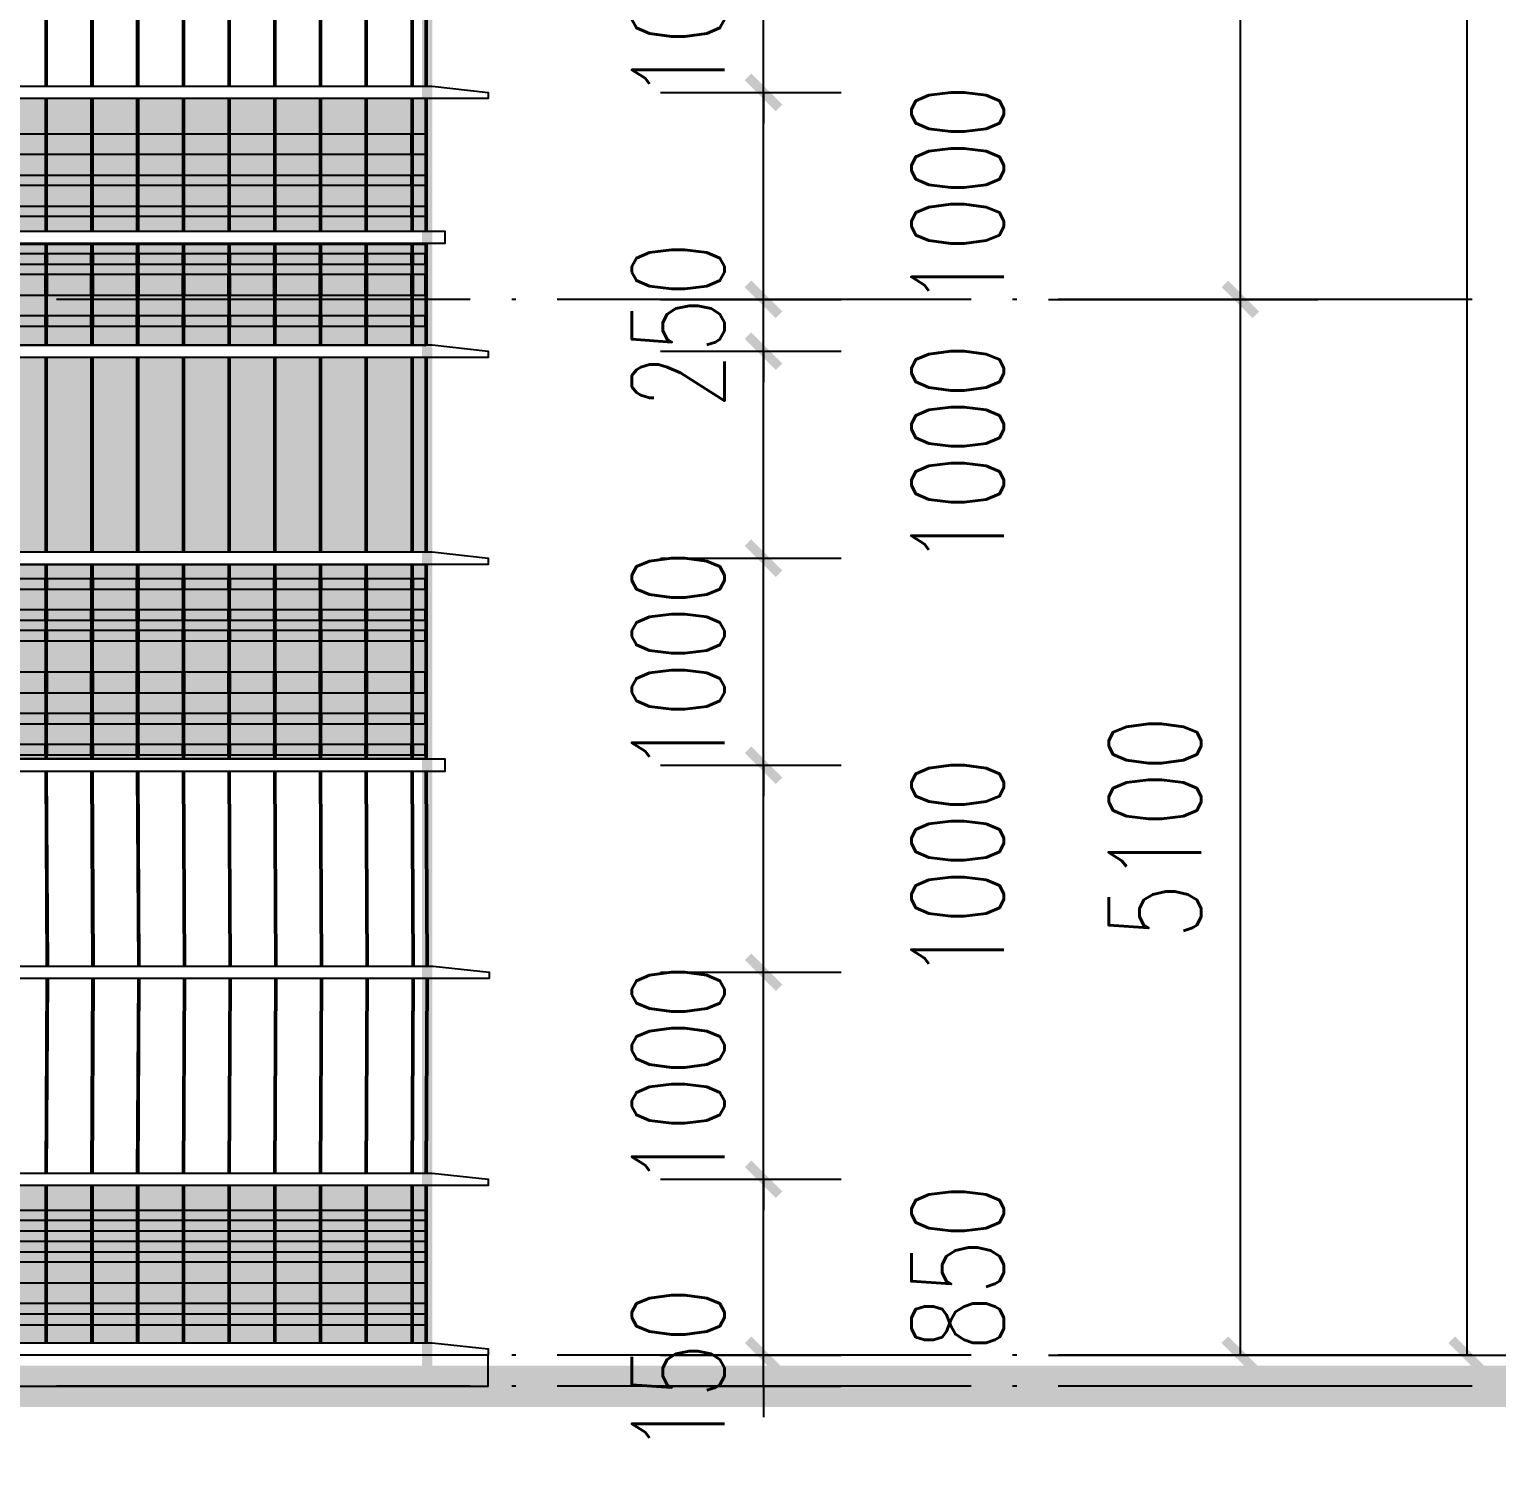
# Model space of a CAD drawing. Header units: millimetres. Extents: x 708158 to 1984082, y -168213 to -53.
# Drawn here: x 1063620 to 1070709, y -86538 to -79552 of the extents above; entities that cross this region are included whole.
import ezdxf

# ---------------------------------------------------------------- set-up
doc = ezdxf.new("R2010")
doc.units = ezdxf.units.MM
doc.header["$LTSCALE"] = 1000
doc.linetypes.add('DOTE', pattern=[2.42, 2, -0.2, 0.02, -0.2])
doc.layers.get('0').update_dxf_attribs({"color": 8})
for name, color, linetype in [('A-AXIS', 1, 'DOTE'), ('A-看线', 63, 'Continuous'), ('PUB_DIM', 3, 'Continuous'), ('WINDOW', 4, 'Continuous'), ('立面加粗', 5, 'Continuous'), ('立面填充线2 穿孔板', 105, 'Continuous'), ('立面窗户线', 21, 'Continuous')]:
    doc.layers.add(name, color=color, linetype=linetype)
doc.styles.add('_TCH_DIM_T3', font='SIMPLEX', dxfattribs={"width": 0.705882, "bigfont": 'GBCBIG'})
doc.dimstyles.new('_TCH_ARCH&&150', dxfattribs={"dimtxt": 446.25, "dimasz": 150, "dimexe": 375, "dimexo": 450, "dimgap": 189.375, "dimtad": 1, "dimdec": 0, "dimzin": 0, "dimdsep": 46, "dimtxsty": '_TCH_DIM_T3', "dimblk": 'ARCHTICK', "dimcen": 0.09, "dimclrt": 7, "dimazin": 2, "dimtfac": 1, "dimtdec": 0, "dimtix": 1, "dimtmove": 2, "dimatfit": 3, "dimfxl": 1, "dimtolj": 1, "dimtzin": 0, "dimarcsym": 0})

# ---------------------------------------------------------------- blocks, each defined once
blk = doc.blocks.new('A$C694E0BA4')
at = {"layer": 'A-看线'}
for points in [[(180.7, -130), (5, -130), (5, -180), (180.7, -180)], [(401.5, -130), (190.7, -130), (190.7, -180), (401.5, -180)], [(622.3, -130), (411.5, -130), (411.5, -180), (622.3, -180)], [(843.2, -130), (632.3, -130), (632.3, -180), (843.2, -180)], [(1064, -130), (853.2, -130), (853.2, -180), (1064, -180)], [(1284.8, -130), (1074, -130), (1074, -180), (1284.8, -180)], [(1505.7, -130), (1294.8, -130), (1294.8, -180), (1505.7, -180)], [(1726.5, -130), (1515.7, -130), (1515.7, -180), (1726.5, -180)], [(1947.3, -130), (1736.5, -130), (1736.5, -180), (1947.3, -180)], [(2168.2, -130), (1957.3, -130), (1957.3, -180), (2168.2, -180)], [(2389, -130), (2178.2, -130), (2178.2, -180), (2389, -180)], [(2610.6, -130), (2399, -130), (2399, -180), (2610.6, -180)], [(2678.2, -130), (2620.6, -130), (2620.6, -180), (2678.2, -180)], [(180.7, -280), (5, -280), (5, -380), (180.7, -380)], [(401.5, -280), (190.7, -280), (190.7, -380), (401.5, -380)], [(622.3, -280), (411.5, -280), (411.5, -380), (622.3, -380)], [(843.2, -280), (632.3, -280), (632.3, -380), (843.2, -380)], [(1064, -280), (853.2, -280), (853.2, -380), (1064, -380)], [(1284.8, -280), (1074, -280), (1074, -380), (1284.8, -380)], [(1505.7, -280), (1294.8, -280), (1294.8, -380), (1505.7, -380)], [(1726.5, -280), (1515.7, -280), (1515.7, -380), (1726.5, -380)], [(1947.3, -280), (1736.5, -280), (1736.5, -380), (1947.3, -380)], [(2168.2, -280), (1957.3, -280), (1957.3, -380), (2168.2, -380)], [(2389, -280), (2178.2, -280), (2178.2, -380), (2389, -380)], [(2610.6, -280), (2399, -280), (2399, -380), (2610.6, -380)], [(2678.2, -280), (2620.6, -280), (2620.6, -380), (2678.2, -380)], [(180.7, -480), (5, -480), (5, -530), (180.7, -530)], [(401.5, -480), (190.7, -480), (190.7, -530), (401.5, -530)], [(622.3, -480), (411.5, -480), (411.5, -530), (622.3, -530)], [(843.2, -480), (632.3, -480), (632.3, -530), (843.2, -530)], [(1064, -480), (853.2, -480), (853.2, -530), (1064, -530)], [(1284.8, -480), (1074, -480), (1074, -530), (1284.8, -530)], [(1505.7, -480), (1294.8, -480), (1294.8, -530), (1505.7, -530)], [(1726.5, -480), (1515.7, -480), (1515.7, -530), (1726.5, -530)], [(1947.3, -480), (1736.5, -480), (1736.5, -530), (1947.3, -530)], [(2168.2, -480), (1957.3, -480), (1957.3, -530), (2168.2, -530)], [(2389, -480), (2178.2, -480), (2178.2, -530), (2389, -530)], [(2610.6, -480), (2399, -480), (2399, -530), (2610.6, -530)], [(2678.2, -480), (2620.6, -480), (2620.6, -530), (2678.2, -530)], [(180.7, -580), (5, -580), (5, -630), (180.7, -630)], [(401.5, -580), (190.7, -580), (190.7, -630), (401.5, -630)], [(622.3, -580), (411.5, -580), (411.5, -630), (622.3, -630)], [(843.2, -580), (632.3, -580), (632.3, -630), (843.2, -630)], [(1064, -580), (853.2, -580), (853.2, -630), (1064, -630)], [(1284.8, -580), (1074, -580), (1074, -630), (1284.8, -630)], [(1505.7, -580), (1294.8, -580), (1294.8, -630), (1505.7, -630)], [(1726.5, -580), (1515.7, -580), (1515.7, -630), (1726.5, -630)], [(1947.3, -580), (1736.5, -580), (1736.5, -630), (1947.3, -630)], [(2168.2, -580), (1957.3, -580), (1957.3, -630), (2168.2, -630)], [(2389, -580), (2178.2, -580), (2178.2, -630), (2389, -630)], [(2610.6, -580), (2399, -580), (2399, -630), (2610.6, -630)], [(2678.2, -580), (2620.6, -580), (2620.6, -630), (2678.2, -630)], [(180.7, -1380), (5, -1380), (5, -1430), (180.7, -1430)], [(401.5, -1380), (190.7, -1380), (190.7, -1430), (401.5, -1430)], [(622.3, -1380), (411.5, -1380), (411.5, -1430), (622.3, -1430)], [(843.2, -1380), (632.3, -1380), (632.3, -1430), (843.2, -1430)], [(1064, -1380), (853.2, -1380), (853.2, -1430), (1064, -1430)], [(1284.8, -1380), (1074, -1380), (1074, -1430), (1284.8, -1430)], [(1505.7, -1380), (1294.8, -1380), (1294.8, -1430), (1505.7, -1430)], [(1726.5, -1380), (1515.7, -1380), (1515.7, -1430), (1726.5, -1430)], [(1947.3, -1380), (1736.5, -1380), (1736.5, -1430), (1947.3, -1430)], [(2168.2, -1380), (1957.3, -1380), (1957.3, -1430), (2168.2, -1430)], [(2389, -1380), (2178.2, -1380), (2178.2, -1430), (2389, -1430)], [(2610.6, -1380), (2399, -1380), (2399, -1430), (2610.6, -1430)], [(2678.2, -1380), (2620.6, -1380), (2620.6, -1430), (2678.2, -1430)], [(180.7, -1530), (5, -1530), (5, -1580), (180.7, -1580)], [(401.5, -1530), (190.7, -1530), (190.7, -1580), (401.5, -1580)], [(622.3, -1530), (411.5, -1530), (411.5, -1580), (622.3, -1580)], [(843.2, -1530), (632.3, -1530), (632.3, -1580), (843.2, -1580)], [(1064, -1530), (853.2, -1530), (853.2, -1580), (1064, -1580)], [(1284.8, -1530), (1074, -1530), (1074, -1580), (1284.8, -1580)], [(1505.7, -1530), (1294.8, -1530), (1294.8, -1580), (1505.7, -1580)], [(1726.5, -1530), (1515.7, -1530), (1515.7, -1580), (1726.5, -1580)], [(1947.3, -1530), (1736.5, -1530), (1736.5, -1580), (1947.3, -1580)], [(2168.2, -1530), (1957.3, -1530), (1957.3, -1580), (2168.2, -1580)], [(2389, -1530), (2178.2, -1530), (2178.2, -1580), (2389, -1580)], [(2610.6, -1530), (2399, -1530), (2399, -1580), (2610.6, -1580)], [(2678.2, -1530), (2620.6, -1530), (2620.6, -1580), (2678.2, -1580)], [(180.7, -1630), (5, -1630), (5, -1680), (180.7, -1680)], [(401.5, -1630), (190.7, -1630), (190.7, -1680), (401.5, -1680)], [(622.3, -1630), (411.5, -1630), (411.5, -1680), (622.3, -1680)], [(843.2, -1630), (632.3, -1630), (632.3, -1680), (843.2, -1680)], [(1064, -1630), (853.2, -1630), (853.2, -1680), (1064, -1680)], [(1284.8, -1630), (1074, -1630), (1074, -1680), (1284.8, -1680)], [(1505.7, -1630), (1294.8, -1630), (1294.8, -1680), (1505.7, -1680)], [(1726.5, -1630), (1515.7, -1630), (1515.7, -1680), (1726.5, -1680)], [(1947.3, -1630), (1736.5, -1630), (1736.5, -1680), (1947.3, -1680)], [(2168.2, -1630), (1957.3, -1630), (1957.3, -1680), (2168.2, -1680)], [(2389, -1630), (2178.2, -1630), (2178.2, -1680), (2389, -1680)], [(2610.6, -1630), (2399, -1630), (2399, -1680), (2610.6, -1680)], [(2678.2, -1630), (2620.6, -1630), (2620.6, -1680), (2678.2, -1680)], [(180.7, -1830), (5, -1830), (5, -1930), (180.7, -1930)], [(401.5, -1830), (190.7, -1830), (190.7, -1930), (401.5, -1930)], [(622.3, -1830), (411.5, -1830), (411.5, -1930), (622.3, -1930)], [(843.2, -1830), (632.3, -1830), (632.3, -1930), (843.2, -1930)], [(1064, -1830), (853.2, -1830), (853.2, -1930), (1064, -1930)], [(1284.8, -1830), (1074, -1830), (1074, -1930), (1284.8, -1930)], [(1505.7, -1830), (1294.8, -1830), (1294.8, -1930), (1505.7, -1930)], [(1726.5, -1830), (1515.7, -1830), (1515.7, -1930), (1726.5, -1930)], [(1947.3, -1830), (1736.5, -1830), (1736.5, -1930), (1947.3, -1930)], [(2168.2, -1830), (1957.3, -1830), (1957.3, -1930), (2168.2, -1930)], [(2389, -1830), (2178.2, -1830), (2178.2, -1930), (2389, -1930)], [(2610.6, -1830), (2399, -1830), (2399, -1930), (2610.6, -1930)], [(2678.2, -1830), (2620.6, -1830), (2620.6, -1930), (2678.2, -1930)], [(180.7, -2030), (5, -2030), (5, -2080), (180.7, -2080)], [(401.5, -2030), (190.7, -2030), (190.7, -2080), (401.5, -2080)], [(622.3, -2030), (411.5, -2030), (411.5, -2080), (622.3, -2080)], [(843.2, -2030), (632.3, -2030), (632.3, -2080), (843.2, -2080)], [(1064, -2030), (853.2, -2030), (853.2, -2080), (1064, -2080)], [(1284.8, -2030), (1074, -2030), (1074, -2080), (1284.8, -2080)], [(1505.7, -2030), (1294.8, -2030), (1294.8, -2080), (1505.7, -2080)], [(1726.5, -2030), (1515.7, -2030), (1515.7, -2080), (1726.5, -2080)], [(1947.3, -2030), (1736.5, -2030), (1736.5, -2080), (1947.3, -2080)], [(2168.2, -2030), (1957.3, -2030), (1957.3, -2080), (2168.2, -2080)], [(2389, -2030), (2178.2, -2030), (2178.2, -2080), (2389, -2080)], [(2610.6, -2030), (2399, -2030), (2399, -2080), (2610.6, -2080)], [(2678.2, -2030), (2620.6, -2030), (2620.6, -2080), (2678.2, -2080)]]:
    blk.add_lwpolyline(points, close=True, dxfattribs=at)
at = {"layer": 'WINDOW'}
for points in [[(190.7, -60), (180.7, -60), (180.7, -700), (190.7, -700)], [(411.5, -60), (401.5, -60), (401.5, -700), (411.5, -700)], [(632.3, -60), (622.3, -60), (622.3, -700), (632.3, -700)], [(853.2, -60), (843.2, -60), (843.2, -700), (853.2, -700)], [(1074, -60), (1064, -60), (1064, -700), (1074, -700)], [(1294.8, -60), (1284.8, -60), (1284.8, -700), (1294.8, -700)], [(1515.7, -60), (1505.7, -60), (1505.7, -700), (1515.7, -700)], [(1736.5, -60), (1726.5, -60), (1726.5, -700), (1736.5, -700)], [(1957.3, -60), (1947.3, -60), (1947.3, -700), (1957.3, -700)], [(2178.2, -60), (2168.2, -60), (2168.2, -700), (2178.2, -700)], [(2399, -60), (2389, -60), (2389, -700), (2399, -700)], [(2620.6, -60), (2610.6, -60), (2610.6, -700), (2620.6, -700)], [(2688.2, -60), (2678.2, -60), (2678.2, -700), (2688.2, -700)], [(190.7, -760), (180.7, -760), (180.7, -1250), (190.7, -1250)], [(411.5, -760), (401.5, -760), (401.5, -1250), (411.5, -1250)], [(632.3, -760), (622.3, -760), (622.3, -1250), (632.3, -1250)], [(853.2, -760), (843.2, -760), (843.2, -1250), (853.2, -1250)], [(1074, -760), (1064, -760), (1064, -1250), (1074, -1250)], [(1294.8, -760), (1284.8, -760), (1284.8, -1250), (1294.8, -1250)], [(1515.7, -760), (1505.7, -760), (1505.7, -1250), (1515.7, -1250)], [(1736.5, -760), (1726.5, -760), (1726.5, -1250), (1736.5, -1250)], [(1957.3, -760), (1947.3, -760), (1947.3, -1250), (1957.3, -1250)], [(2178.2, -760), (2168.2, -760), (2168.2, -1250), (2178.2, -1250)], [(2399, -760), (2389, -760), (2389, -1250), (2399, -1250)], [(2620.6, -760), (2610.6, -760), (2610.6, -1250), (2620.6, -1250)], [(2688.2, -760), (2678.2, -760), (2678.2, -1250), (2688.2, -1250)], [(190.7, -1310), (180.7, -1310), (180.7, -2250), (190.7, -2250)], [(411.5, -1310), (401.5, -1310), (401.5, -2250), (411.5, -2250)], [(632.3, -1310), (622.3, -1310), (622.3, -2250), (632.3, -2250)], [(853.2, -1310), (843.2, -1310), (843.2, -2250), (853.2, -2250)], [(1074, -1310), (1064, -1310), (1064, -2250), (1074, -2250)], [(1294.8, -1310), (1284.8, -1310), (1284.8, -2250), (1294.8, -2250)], [(1515.7, -1310), (1505.7, -1310), (1505.7, -2250), (1515.7, -2250)], [(1736.5, -1310), (1726.5, -1310), (1726.5, -2250), (1736.5, -2250)], [(1957.3, -1310), (1947.3, -1310), (1947.3, -2250), (1957.3, -2250)], [(2178.2, -1310), (2168.2, -1310), (2168.2, -2250), (2178.2, -2250)], [(2399, -1310), (2389, -1310), (2389, -2250), (2399, -2250)], [(2620.6, -1310), (2610.6, -1310), (2610.6, -2250), (2620.6, -2250)], [(2688.2, -1310), (2678.2, -1310), (2678.2, -2250), (2688.2, -2250)], [(190.7, -2310), (180.7, -2310), (180.7, -3250), (190.7, -3250)], [(411.5, -2310), (401.5, -2310), (401.5, -3250), (411.5, -3250)], [(632.3, -2310), (622.3, -2310), (622.3, -3250), (632.3, -3250)], [(853.2, -2310), (843.2, -2310), (843.2, -3250), (853.2, -3250)], [(1074, -2310), (1064, -2310), (1064, -3250), (1074, -3250)], [(1294.8, -2310), (1284.8, -2310), (1284.8, -3250), (1294.8, -3250)], [(1515.7, -2310), (1505.7, -2310), (1505.7, -3250), (1515.7, -3250)], [(1736.5, -2310), (1726.5, -2310), (1726.5, -3250), (1736.5, -3250)], [(1957.3, -2310), (1947.3, -2310), (1947.3, -3250), (1957.3, -3250)], [(2178.2, -2310), (2168.2, -2310), (2168.2, -3250), (2178.2, -3250)], [(2399, -2310), (2389, -2310), (2389, -3250), (2399, -3250)], [(2620.6, -2310), (2610.6, -2310), (2610.6, -3250), (2620.6, -3250)], [(2688.2, -2310), (2678.2, -2310), (2678.2, -3250), (2688.2, -3250)], [(190.7, -3310), (180.7, -3310), (180.7, -4250), (190.7, -4250)], [(411.5, -3310), (401.5, -3310), (401.5, -4250), (411.5, -4250)], [(632.3, -3310), (622.3, -3310), (622.3, -4250), (632.3, -4250)], [(853.2, -3310), (843.2, -3310), (843.2, -4250), (853.2, -4250)], [(1074, -3310), (1064, -3310), (1064, -4250), (1074, -4250)], [(1294.8, -3310), (1284.8, -3310), (1284.8, -4250), (1294.8, -4250)], [(1515.7, -3310), (1505.7, -3310), (1505.7, -4250), (1515.7, -4250)], [(1736.5, -3310), (1726.5, -3310), (1726.5, -4250), (1736.5, -4250)], [(1957.3, -3310), (1947.3, -3310), (1947.3, -4250), (1957.3, -4250)], [(2178.2, -3310), (2168.2, -3310), (2168.2, -4250), (2178.2, -4250)], [(2399, -3310), (2389, -3310), (2389, -4250), (2399, -4250)], [(2620.6, -3310), (2610.6, -3310), (2610.6, -4250), (2620.6, -4250)], [(2688.2, -3310), (2678.2, -3310), (2678.2, -4250), (2688.2, -4250)], [(190.7, -4310), (180.7, -4310), (180.7, -4950), (190.7, -4950)], [(411.5, -4310), (401.5, -4310), (401.5, -4950), (411.5, -4950)], [(632.3, -4310), (622.3, -4310), (622.3, -4950), (632.3, -4950)], [(853.2, -4310), (843.2, -4310), (843.2, -4950), (853.2, -4950)], [(1074, -4310), (1064, -4310), (1064, -4950), (1074, -4950)], [(1294.8, -4310), (1284.8, -4310), (1284.8, -4950), (1294.8, -4950)], [(1515.7, -4310), (1505.7, -4310), (1505.7, -4950), (1515.7, -4950)], [(1736.5, -4310), (1726.5, -4310), (1726.5, -4950), (1736.5, -4950)], [(1957.3, -4310), (1947.3, -4310), (1947.3, -4950), (1957.3, -4950)], [(2178.2, -4310), (2168.2, -4310), (2168.2, -4950), (2178.2, -4950)], [(2399, -4310), (2389, -4310), (2389, -4950), (2399, -4950)], [(2620.6, -4310), (2610.6, -4310), (2610.6, -4950), (2620.6, -4950)], [(2688.2, -4310), (2678.2, -4310), (2678.2, -4950), (2688.2, -4950)]]:
    blk.add_lwpolyline(points, close=True, dxfattribs=at)
at = {"layer": '立面窗户线'}
for points in [[(0, 0), (2683.2, 0), (2713.2, 0), (2983.2, -30), (2983.2, -60), (2683.2, -60), (0, -60)], [(0, -700), (2683.2, -700), (2773.2, -700), (2773.2, -760), (2683.2, -760), (0, -760)], [(0, -1250), (2683.2, -1250), (2713.2, -1250), (2983.2, -1280), (2983.2, -1310), (2683.2, -1310), (0, -1310)], [(0, -2250), (2683.2, -2250), (2773.2, -2250), (2773.2, -2310), (2683.2, -2310), (0, -2310)], [(0, -3250), (2683.2, -3250), (2713.2, -3250), (2983.2, -3280), (2983.2, -3310), (2683.2, -3310), (0, -3310)], [(0, -4250), (2683.2, -4250), (2713.2, -4250), (2983.2, -4280), (2983.2, -4310), (2683.2, -4310), (0, -4310)], [(0, -4950), (2683.2, -4950), (2773.2, -4950), (2773.2, -5010), (2683.2, -5010), (0, -5010)]]:
    blk.add_lwpolyline(points, dxfattribs=at)
blk = doc.blocks.new('A$C86bb16c2')
at = {"layer": '立面填充线2 穿孔板'}
blk.add_hatch(color=256, dxfattribs=at).paths.add_polyline_path([(305, -4280), (30028.2, -4280), (30028.2, -4920), (305, -4920)])
at = {"layer": 'A-看线'}
for points in [[(27982.3, -4450), (28193.2, -4450), (28193.2, -4550), (27982.3, -4550)], [(28203.2, -4450), (28414, -4450), (28414, -4550), (28203.2, -4550)], [(28424, -4450), (28634.8, -4450), (28634.8, -4550), (28424, -4550)], [(28644.8, -4450), (28855.7, -4450), (28855.7, -4550), (28644.8, -4550)], [(28865.7, -4450), (29076.5, -4450), (29076.5, -4550), (28865.7, -4550)], [(29086.5, -4450), (29297.3, -4450), (29297.3, -4550), (29086.5, -4550)], [(29307.3, -4450), (29518.2, -4450), (29518.2, -4550), (29307.3, -4550)], [(29528.2, -4450), (29739, -4450), (29739, -4550), (29528.2, -4550)], [(29749, -4450), (29959.8, -4450), (29959.8, -4550), (29749, -4550)], [(29970.6, -4450), (30028.2, -4450), (30028.2, -4550), (29970.6, -4550)], [(27982.3, -4650), (28193.2, -4650), (28193.2, -4700), (27982.3, -4700)], [(28203.2, -4650), (28414, -4650), (28414, -4700), (28203.2, -4700)], [(28424, -4650), (28634.8, -4650), (28634.8, -4700), (28424, -4700)], [(28644.8, -4650), (28855.7, -4650), (28855.7, -4700), (28644.8, -4700)], [(28865.7, -4650), (29076.5, -4650), (29076.5, -4700), (28865.7, -4700)], [(29086.5, -4650), (29297.3, -4650), (29297.3, -4700), (29086.5, -4700)], [(29307.3, -4650), (29518.2, -4650), (29518.2, -4700), (29307.3, -4700)], [(29528.2, -4650), (29739, -4650), (29739, -4700), (29528.2, -4700)], [(29749, -4650), (29959.8, -4650), (29959.8, -4700), (29749, -4700)], [(29970.6, -4650), (30028.2, -4650), (30028.2, -4700), (29970.6, -4700)], [(27982.3, -4800), (28193.2, -4800), (28193.2, -4850), (27982.3, -4850)], [(28203.2, -4800), (28414, -4800), (28414, -4850), (28203.2, -4850)], [(28424, -4800), (28634.8, -4800), (28634.8, -4850), (28424, -4850)], [(28644.8, -4800), (28855.7, -4800), (28855.7, -4850), (28644.8, -4850)], [(28865.7, -4800), (29076.5, -4800), (29076.5, -4850), (28865.7, -4850)], [(29086.5, -4800), (29297.3, -4800), (29297.3, -4850), (29086.5, -4850)], [(29307.3, -4800), (29518.2, -4800), (29518.2, -4850), (29307.3, -4850)], [(29528.2, -4800), (29739, -4800), (29739, -4850), (29528.2, -4850)], [(29749, -4800), (29959.8, -4800), (29959.8, -4850), (29749, -4850)], [(29970.6, -4800), (30028.2, -4800), (30028.2, -4850), (29970.6, -4850)]]:
    blk.add_lwpolyline(points, close=True, dxfattribs=at)
blk.add_blockref('A$C694E0BA4', (27350, 30))
blk = doc.blocks.new('A$Cdec22d5f')
at = {"layer": '立面填充线2 穿孔板'}
for points in [[(5, 0), (29728.2, -5), (29728.2, -495), (5, -490)], [(-5, -550), (29728.2, -550), (29728.2, -1490), (-5, -1490)], [(5, -1550), (29728.2, -1550), (29728.2, -2490), (5, -2490)], [(5, -4550), (29728.2, -4550), (29728.2, -5310), (5, -5310)]]:
    blk.add_hatch(color=256, dxfattribs=at).paths.add_polyline_path(points)
at = {"layer": 'A-看线'}
for points in [[(5, 0), (29728.2, -5), (29728.2, -495), (5, -490)], [(27893.2, -50), (27682.3, -50), (27682.3, -100), (27893.2, -100)], [(28114, -50), (27903.2, -50), (27903.2, -100), (28114, -100)], [(28334.8, -50), (28124, -50), (28124, -100), (28334.8, -100)], [(28555.7, -50), (28344.8, -50), (28344.8, -100), (28555.7, -100)], [(28776.5, -50), (28565.7, -50), (28565.7, -100), (28776.5, -100)], [(28997.3, -50), (28786.5, -50), (28786.5, -100), (28997.3, -100)], [(29218.2, -50), (29007.3, -50), (29007.3, -100), (29218.2, -100)], [(29439, -50), (29228.2, -50), (29228.2, -100), (29439, -100)], [(29660.6, -50), (29449, -50), (29449, -100), (29660.6, -100)], [(29728.2, -50), (29670.6, -50), (29670.6, -100), (29728.2, -100)], [(27893.2, -150), (27682.3, -150), (27682.3, -250), (27893.2, -250)], [(28114, -150), (27903.2, -150), (27903.2, -250), (28114, -250)], [(28334.8, -150), (28124, -150), (28124, -250), (28334.8, -250)], [(28555.7, -150), (28344.8, -150), (28344.8, -250), (28555.7, -250)], [(28776.5, -150), (28565.7, -150), (28565.7, -250), (28776.5, -250)], [(28997.3, -150), (28786.5, -150), (28786.5, -250), (28997.3, -250)], [(29218.2, -150), (29007.3, -150), (29007.3, -250), (29218.2, -250)], [(29439, -150), (29228.2, -150), (29228.2, -250), (29439, -250)], [(29660.6, -150), (29449, -150), (29449, -250), (29660.6, -250)], [(29728.2, -150), (29670.6, -150), (29670.6, -250), (29728.2, -250)], [(27893.2, -350), (27682.3, -350), (27682.3, -400), (27893.2, -400)], [(28114, -350), (27903.2, -350), (27903.2, -400), (28114, -400)], [(28334.8, -350), (28124, -350), (28124, -400), (28334.8, -400)], [(28555.7, -350), (28344.8, -350), (28344.8, -400), (28555.7, -400)], [(28776.5, -350), (28565.7, -350), (28565.7, -400), (28776.5, -400)], [(28997.3, -350), (28786.5, -350), (28786.5, -400), (28997.3, -400)], [(29218.2, -350), (29007.3, -350), (29007.3, -400), (29218.2, -400)], [(29439, -350), (29228.2, -350), (29228.2, -400), (29439, -400)], [(29660.6, -350), (29449, -350), (29449, -400), (29660.6, -400)], [(29728.2, -350), (29670.6, -350), (29670.6, -400), (29728.2, -400)], [(5, -1550), (29728.2, -1550), (29728.2, -2490), (5, -2490)], [(27893.2, -1620), (27682.3, -1620), (27682.3, -1670), (27893.2, -1670)], [(28114, -1620), (27903.2, -1620), (27903.2, -1670), (28114, -1670)], [(28334.8, -1620), (28124, -1620), (28124, -1670), (28334.8, -1670)], [(28555.7, -1620), (28344.8, -1620), (28344.8, -1670), (28555.7, -1670)], [(28776.5, -1620), (28565.7, -1620), (28565.7, -1670), (28776.5, -1670)], [(28997.3, -1620), (28786.5, -1620), (28786.5, -1670), (28997.3, -1670)], [(29218.2, -1620), (29007.3, -1620), (29007.3, -1670), (29218.2, -1670)], [(29439, -1620), (29228.2, -1620), (29228.2, -1670), (29439, -1670)], [(29660.6, -1620), (29449, -1620), (29449, -1670), (29660.6, -1670)], [(29728.2, -1620), (29670.6, -1620), (29670.6, -1670), (29728.2, -1670)], [(27893.2, -1770), (27682.3, -1770), (27682.3, -1820), (27893.2, -1820)], [(28114, -1770), (27903.2, -1770), (27903.2, -1820), (28114, -1820)], [(28334.8, -1770), (28124, -1770), (28124, -1820), (28334.8, -1820)], [(28555.7, -1770), (28344.8, -1770), (28344.8, -1820), (28555.7, -1820)], [(28776.5, -1770), (28565.7, -1770), (28565.7, -1820), (28776.5, -1820)], [(28997.3, -1770), (28786.5, -1770), (28786.5, -1820), (28997.3, -1820)], [(29218.2, -1770), (29007.3, -1770), (29007.3, -1820), (29218.2, -1820)], [(29439, -1770), (29228.2, -1770), (29228.2, -1820), (29439, -1820)], [(29660.6, -1770), (29449, -1770), (29449, -1820), (29660.6, -1820)], [(29728.2, -1770), (29670.6, -1770), (29670.6, -1820), (29728.2, -1820)], [(27893.2, -1870), (27682.3, -1870), (27682.3, -1920), (27893.2, -1920)], [(28114, -1870), (27903.2, -1870), (27903.2, -1920), (28114, -1920)], [(28334.8, -1870), (28124, -1870), (28124, -1920), (28334.8, -1920)], [(28555.7, -1870), (28344.8, -1870), (28344.8, -1920), (28555.7, -1920)], [(28776.5, -1870), (28565.7, -1870), (28565.7, -1920), (28776.5, -1920)], [(28997.3, -1870), (28786.5, -1870), (28786.5, -1920), (28997.3, -1920)], [(29218.2, -1870), (29007.3, -1870), (29007.3, -1920), (29218.2, -1920)], [(29439, -1870), (29228.2, -1870), (29228.2, -1920), (29439, -1920)], [(29660.6, -1870), (29449, -1870), (29449, -1920), (29660.6, -1920)], [(29728.2, -1870), (29670.6, -1870), (29670.6, -1920), (29728.2, -1920)], [(27893.2, -2070), (27682.3, -2070), (27682.3, -2170), (27893.2, -2170)], [(28114, -2070), (27903.2, -2070), (27903.2, -2170), (28114, -2170)], [(28334.8, -2070), (28124, -2070), (28124, -2170), (28334.8, -2170)], [(28555.7, -2070), (28344.8, -2070), (28344.8, -2170), (28555.7, -2170)], [(28776.5, -2070), (28565.7, -2070), (28565.7, -2170), (28776.5, -2170)], [(28997.3, -2070), (28786.5, -2070), (28786.5, -2170), (28997.3, -2170)], [(29218.2, -2070), (29007.3, -2070), (29007.3, -2170), (29218.2, -2170)], [(29439, -2070), (29228.2, -2070), (29228.2, -2170), (29439, -2170)], [(29660.6, -2070), (29449, -2070), (29449, -2170), (29660.6, -2170)], [(29728.2, -2070), (29670.6, -2070), (29670.6, -2170), (29728.2, -2170)], [(27893.2, -2270), (27682.3, -2270), (27682.3, -2320), (27893.2, -2320)], [(28114, -2270), (27903.2, -2270), (27903.2, -2320), (28114, -2320)], [(28334.8, -2270), (28124, -2270), (28124, -2320), (28334.8, -2320)], [(28555.7, -2270), (28344.8, -2270), (28344.8, -2320), (28555.7, -2320)], [(28776.5, -2270), (28565.7, -2270), (28565.7, -2320), (28776.5, -2320)], [(28997.3, -2270), (28786.5, -2270), (28786.5, -2320), (28997.3, -2320)], [(29218.2, -2270), (29007.3, -2270), (29007.3, -2320), (29218.2, -2320)], [(29439, -2270), (29228.2, -2270), (29228.2, -2320), (29439, -2320)], [(29660.6, -2270), (29449, -2270), (29449, -2320), (29660.6, -2320)], [(29728.2, -2270), (29670.6, -2270), (29670.6, -2320), (29728.2, -2320)], [(27893.2, -2420), (27682.3, -2420), (27682.3, -2470), (27893.2, -2470)], [(28114, -2420), (27903.2, -2420), (27903.2, -2470), (28114, -2470)], [(28334.8, -2420), (28124, -2420), (28124, -2470), (28334.8, -2470)], [(28555.7, -2420), (28344.8, -2420), (28344.8, -2470), (28555.7, -2470)], [(28776.5, -2420), (28565.7, -2420), (28565.7, -2470), (28776.5, -2470)], [(28997.3, -2420), (28786.5, -2420), (28786.5, -2470), (28997.3, -2470)], [(29218.2, -2420), (29007.3, -2420), (29007.3, -2470), (29218.2, -2470)], [(29439, -2420), (29228.2, -2420), (29228.2, -2470), (29439, -2470)], [(29660.6, -2420), (29449, -2420), (29449, -2470), (29660.6, -2470)], [(29728.2, -2420), (29670.6, -2420), (29670.6, -2470), (29728.2, -2470)], [(27682.3, -4670), (27893.2, -4670), (27893.2, -4720), (27682.3, -4720)], [(27903.2, -4670), (28114, -4670), (28114, -4720), (27903.2, -4720)], [(28124, -4670), (28334.8, -4670), (28334.8, -4720), (28124, -4720)], [(28344.8, -4670), (28555.7, -4670), (28555.7, -4720), (28344.8, -4720)], [(28565.7, -4670), (28776.5, -4670), (28776.5, -4720), (28565.7, -4720)], [(28786.5, -4670), (28997.3, -4670), (28997.3, -4720), (28786.5, -4720)], [(29007.3, -4670), (29218.2, -4670), (29218.2, -4720), (29007.3, -4720)], [(29228.2, -4670), (29439, -4670), (29439, -4720), (29228.2, -4720)], [(29449, -4670), (29660.6, -4670), (29660.6, -4720), (29449, -4720)], [(29670.6, -4670), (29728.2, -4670), (29728.2, -4720), (29670.6, -4720)], [(27682.3, -4770), (27893.2, -4770), (27893.2, -4820), (27682.3, -4820)], [(27903.2, -4770), (28114, -4770), (28114, -4820), (27903.2, -4820)], [(28124, -4770), (28334.8, -4770), (28334.8, -4820), (28124, -4820)], [(28344.8, -4770), (28555.7, -4770), (28555.7, -4820), (28344.8, -4820)], [(28565.7, -4770), (28776.5, -4770), (28776.5, -4820), (28565.7, -4820)], [(28786.5, -4770), (28997.3, -4770), (28997.3, -4820), (28786.5, -4820)], [(29007.3, -4770), (29218.2, -4770), (29218.2, -4820), (29007.3, -4820)], [(29228.2, -4770), (29439, -4770), (29439, -4820), (29228.2, -4820)], [(29449, -4770), (29660.6, -4770), (29660.6, -4820), (29449, -4820)], [(29670.6, -4770), (29728.2, -4770), (29728.2, -4820), (29670.6, -4820)], [(27682.3, -4870), (27893.2, -4870), (27893.2, -4920), (27682.3, -4920)], [(27903.2, -4870), (28114, -4870), (28114, -4920), (27903.2, -4920)], [(28124, -4870), (28334.8, -4870), (28334.8, -4920), (28124, -4920)], [(28344.8, -4870), (28555.7, -4870), (28555.7, -4920), (28344.8, -4920)], [(28565.7, -4870), (28776.5, -4870), (28776.5, -4920), (28565.7, -4920)], [(28786.5, -4870), (28997.3, -4870), (28997.3, -4920), (28786.5, -4920)], [(29007.3, -4870), (29218.2, -4870), (29218.2, -4920), (29007.3, -4920)], [(29228.2, -4870), (29439, -4870), (29439, -4920), (29228.2, -4920)], [(29449, -4870), (29660.6, -4870), (29660.6, -4920), (29449, -4920)], [(29670.6, -4870), (29728.2, -4870), (29728.2, -4920), (29670.6, -4920)], [(27682.3, -5020), (27893.2, -5020), (27893.2, -5120), (27682.3, -5120)], [(27903.2, -5020), (28114, -5020), (28114, -5120), (27903.2, -5120)], [(28124, -5020), (28334.8, -5020), (28334.8, -5120), (28124, -5120)], [(28344.8, -5020), (28555.7, -5020), (28555.7, -5120), (28344.8, -5120)], [(28565.7, -5020), (28776.5, -5020), (28776.5, -5120), (28565.7, -5120)], [(28786.5, -5020), (28997.3, -5020), (28997.3, -5120), (28786.5, -5120)], [(29007.3, -5020), (29218.2, -5020), (29218.2, -5120), (29007.3, -5120)], [(29228.2, -5020), (29439, -5020), (29439, -5120), (29228.2, -5120)], [(29449, -5020), (29660.6, -5020), (29660.6, -5120), (29449, -5120)], [(29670.6, -5020), (29728.2, -5020), (29728.2, -5120), (29670.6, -5120)], [(27682.3, -5170), (27893.2, -5170), (27893.2, -5225), (27682.3, -5225)], [(27903.2, -5170), (28114, -5170), (28114, -5225), (27903.2, -5225)], [(28124, -5170), (28334.8, -5170), (28334.8, -5225), (28124, -5225)], [(28344.8, -5170), (28555.7, -5170), (28555.7, -5225), (28344.8, -5225)], [(28565.7, -5170), (28776.5, -5170), (28776.5, -5225), (28565.7, -5225)], [(28786.5, -5170), (28997.3, -5170), (28997.3, -5225), (28786.5, -5225)], [(29007.3, -5170), (29218.2, -5170), (29218.2, -5225), (29007.3, -5225)], [(29228.2, -5170), (29439, -5170), (29439, -5225), (29228.2, -5225)], [(29449, -5170), (29660.6, -5170), (29660.6, -5225), (29449, -5225)], [(29670.6, -5170), (29728.2, -5170), (29728.2, -5225), (29670.6, -5225)]]:
    blk.add_lwpolyline(points, close=True, dxfattribs=at)
at = {"layer": 'WINDOW'}
for points in [[(27903.2, 0), (27893.2, 0), (27893.2, -490), (27903.2, -490)], [(28124, 0), (28114, 0), (28114, -490), (28124, -490)], [(28344.8, 0), (28334.8, 0), (28334.8, -490), (28344.8, -490)], [(28565.7, 0), (28555.7, 0), (28555.7, -490), (28565.7, -490)], [(28786.5, 0), (28776.5, 0), (28776.5, -490), (28786.5, -490)], [(29007.3, 0), (28997.3, 0), (28997.3, -490), (29007.3, -490)], [(29228.2, 0), (29218.2, 0), (29218.2, -490), (29228.2, -490)], [(29449, 0), (29439, 0), (29439, -490), (29449, -490)], [(29670.6, 0), (29660.6, 0), (29660.6, -490), (29670.6, -490)], [(29738.2, 0), (29728.2, 0), (29728.2, -490), (29738.2, -490)], [(27903.2, -550), (27893.2, -550), (27893.2, -1490), (27903.2, -1490)], [(28124, -550), (28114, -550), (28114, -1490), (28124, -1490)], [(28344.8, -550), (28334.8, -550), (28334.8, -1490), (28344.8, -1490)], [(28565.7, -550), (28555.7, -550), (28555.7, -1490), (28565.7, -1490)], [(28786.5, -550), (28776.5, -550), (28776.5, -1490), (28786.5, -1490)], [(29007.3, -550), (28997.3, -550), (28997.3, -1490), (29007.3, -1490)], [(29228.2, -550), (29218.2, -550), (29218.2, -1490), (29228.2, -1490)], [(29449, -550), (29439, -550), (29439, -1490), (29449, -1490)], [(29670.6, -550), (29660.6, -550), (29660.6, -1490), (29670.6, -1490)], [(29738.2, -550), (29728.2, -550), (29728.2, -1490), (29738.2, -1490)], [(27903.2, -1550), (27893.2, -1550), (27893.2, -2490), (27903.2, -2490)], [(28124, -1550), (28114, -1550), (28114, -2490), (28124, -2490)], [(28344.8, -1550), (28334.8, -1550), (28334.8, -2490), (28344.8, -2490)], [(28565.7, -1550), (28555.7, -1550), (28555.7, -2490), (28565.7, -2490)], [(28786.5, -1550), (28776.5, -1550), (28776.5, -2490), (28786.5, -2490)], [(29007.3, -1550), (28997.3, -1550), (28997.3, -2490), (29007.3, -2490)], [(29228.2, -1550), (29218.2, -1550), (29218.2, -2490), (29228.2, -2490)], [(29449, -1550), (29439, -1550), (29439, -2490), (29449, -2490)], [(29670.6, -1550), (29660.6, -1550), (29660.6, -2490), (29670.6, -2490)], [(29738.2, -1550), (29728.2, -1550), (29728.2, -2490), (29738.2, -2490)], [(27903.2, -2550), (27893.2, -2550), (27898.2, -3490), (27908.2, -3490)], [(28124, -2550), (28114, -2550), (28119, -3490), (28129, -3490)], [(28344.8, -2550), (28334.8, -2550), (28339.8, -3490), (28349.8, -3490)], [(28565.7, -2550), (28555.7, -2550), (28560.7, -3490), (28570.7, -3490)], [(28786.5, -2550), (28776.5, -2550), (28781.5, -3490), (28791.5, -3490)], [(29007.3, -2550), (28997.3, -2550), (29002.3, -3490), (29012.3, -3490)], [(29228.2, -2550), (29218.2, -2550), (29223.2, -3490), (29233.2, -3490)], [(29449, -2550), (29439, -2550), (29444, -3490), (29454, -3490)], [(29670.6, -2550), (29660.6, -2550), (29665.6, -3490), (29675.6, -3490)], [(29738.2, -2550), (29728.2, -2550), (29733.2, -3490), (29743.2, -3490)], [(27908.2, -3550), (27898.2, -3550), (27893.2, -4490), (27903.2, -4490)], [(28129, -3550), (28119, -3550), (28114, -4490), (28124, -4490)], [(28349.8, -3550), (28339.8, -3550), (28334.8, -4490), (28344.8, -4490)], [(28570.7, -3550), (28560.7, -3550), (28555.7, -4490), (28565.7, -4490)], [(28791.5, -3550), (28781.5, -3550), (28776.5, -4490), (28786.5, -4490)], [(29012.3, -3550), (29002.3, -3550), (28997.3, -4490), (29007.3, -4490)], [(29233.2, -3550), (29223.2, -3550), (29218.2, -4490), (29228.2, -4490)], [(29454, -3550), (29444, -3550), (29439, -4490), (29449, -4490)], [(29675.6, -3550), (29665.6, -3550), (29660.6, -4490), (29670.6, -4490)], [(29743.2, -3550), (29733.2, -3550), (29728.2, -4490), (29738.2, -4490)], [(27903.2, -4550), (27893.2, -4550), (27893.2, -5310), (27903.2, -5310)], [(28124, -4550), (28114, -4550), (28114, -5310), (28124, -5310)], [(28344.8, -4550), (28334.8, -4550), (28334.8, -5310), (28344.8, -5310)], [(28565.7, -4550), (28555.7, -4550), (28555.7, -5310), (28565.7, -5310)], [(28786.5, -4550), (28776.5, -4550), (28776.5, -5310), (28786.5, -5310)], [(29007.3, -4550), (28997.3, -4550), (28997.3, -5310), (29007.3, -5310)], [(29228.2, -4550), (29218.2, -4550), (29218.2, -5310), (29228.2, -5310)], [(29449, -4550), (29439, -4550), (29439, -5310), (29449, -5310)], [(29670.6, -4550), (29660.6, -4550), (29660.6, -5310), (29670.6, -5310)], [(29738.2, -4550), (29728.2, -4550), (29728.2, -5310), (29738.2, -5310)]]:
    blk.add_lwpolyline(points, close=True, dxfattribs=at)
at = {"layer": '立面窗户线'}
for points in [[(27050, -490), (29733.2, -490), (29763.2, -490), (30033.2, -520), (30033.2, -550), (29733.2, -550), (27050, -550)], [(27050, -1490), (29733.2, -1490), (29763.2, -1490), (30033.2, -1520), (30033.2, -1550), (29733.2, -1550), (27050, -1550)], [(27050, -2490), (29733.2, -2490), (29823.2, -2490), (29823.2, -2550), (29733.2, -2550), (27050, -2550)], [(27055, -3490), (29738.2, -3490), (29768.2, -3490), (30038.2, -3520), (30038.2, -3550), (29738.2, -3550), (27055, -3550)], [(27050, -4490), (29733.2, -4490), (29763.2, -4490), (30033.2, -4520), (30033.2, -4550), (29733.2, -4550), (27050, -4550)], [(27050, -5310), (29733.2, -5310), (29763.2, -5310), (30033.2, -5340), (30033.2, -5370), (29733.2, -5370), (27050, -5370)]]:
    blk.add_lwpolyline(points, dxfattribs=at)
blk.add_lwpolyline([(30033.2, -5370), (-300, -5370), (-300, -5520), (30033.2, -5520)], close=True, dxfattribs=at)
blk = doc.blocks.new('_ArchTick')
at = {"color": 0, "linetype": 'ByBlock', "const_width": 0.3}
blk.add_lwpolyline([(-0.5, -0.5), (0.5, 0.5)], dxfattribs=at)
blk = doc.blocks.new('*D263')
at = {"layer": 'Defpoints', "color": 0, "transparency": 16777216}
for p in [(1066219.5, -85956.7), (1067167.2, -85956.7), (1066219.5, -86106.7)]:
    blk.add_point(p, dxfattribs=at)
at = {"layer": 'PUB_DIM', "color": 0, "lineweight": -2, "transparency": 16777216}
for p, q in [((1067167.2, -85956.7), (1067167.2, -85806.7)), ((1066669.5, -85956.7), (1067542.2, -85956.7)), ((1067167.2, -86106.7), (1067167.2, -85956.7)), ((1066669.5, -86106.7), (1067542.2, -86106.7)), ((1067167.2, -86106.7), (1067167.2, -86256.7))]:
    blk.add_line(p, q, dxfattribs=at)
at = {"layer": 'PUB_DIM', "color": 0, "lineweight": -2, "transparency": 16777216, "xscale": 150, "yscale": 150, "zscale": 150}
for p, rotation in [((1067167.2, -85956.7), 270), ((1067167.2, -86106.7), 90)]:
    blk.add_blockref('_ArchTick', p, dxfattribs=dict(at, rotation=rotation))
at = {"layer": 'PUB_DIM', "color": 7, "transparency": 16777216, "insert": (1066754.7, -86031.7), "char_height": 446.25, "attachment_point": 5, "rotation": 90, "style": '_TCH_DIM_T3'}
blk.add_mtext('\\A1;150', dxfattribs=at)
blk = doc.blocks.new('*D264')
at = {"layer": 'Defpoints', "color": 0, "transparency": 16777216}
for p in [(1066219.5, -85106.7), (1067167.2, -85106.7), (1066219.5, -85956.7)]:
    blk.add_point(p, dxfattribs=at)
at = {"layer": 'PUB_DIM', "color": 0, "lineweight": -2, "transparency": 16777216}
for p, q in [((1066669.5, -85106.7), (1067542.2, -85106.7)), ((1067167.2, -85956.7), (1067167.2, -85106.7)), ((1066669.5, -85956.7), (1067542.2, -85956.7))]:
    blk.add_line(p, q, dxfattribs=at)
at = {"layer": 'PUB_DIM', "color": 0, "lineweight": -2, "transparency": 16777216, "xscale": 150, "yscale": 150, "zscale": 150}
for p, rotation in [((1067167.2, -85106.7), 90), ((1067167.2, -85956.7), 270)]:
    blk.add_blockref('_ArchTick', p, dxfattribs=dict(at, rotation=rotation))
at = {"layer": 'PUB_DIM', "color": 7, "transparency": 16777216, "insert": (1068104.7, -85531.7), "char_height": 446.25, "attachment_point": 5, "rotation": 90, "style": '_TCH_DIM_T3'}
blk.add_mtext('\\A1;850', dxfattribs=at)
blk = doc.blocks.new('*D265')
at = {"layer": 'Defpoints', "color": 0, "transparency": 16777216}
for p in [(1066219.5, -84106.7), (1067167.2, -84106.7), (1066219.5, -85106.7)]:
    blk.add_point(p, dxfattribs=at)
at = {"layer": 'PUB_DIM', "color": 0, "lineweight": -2, "transparency": 16777216}
for p, q in [((1067167.2, -84106.7), (1067167.2, -83956.7)), ((1066669.5, -84106.7), (1067542.2, -84106.7)), ((1067167.2, -85106.7), (1067167.2, -84106.7)), ((1066669.5, -85106.7), (1067542.2, -85106.7)), ((1067167.2, -85106.7), (1067167.2, -85256.7))]:
    blk.add_line(p, q, dxfattribs=at)
at = {"layer": 'PUB_DIM', "color": 0, "lineweight": -2, "transparency": 16777216, "xscale": 150, "yscale": 150, "zscale": 150}
for p, rotation in [((1067167.2, -84106.7), 270), ((1067167.2, -85106.7), 90)]:
    blk.add_blockref('_ArchTick', p, dxfattribs=dict(at, rotation=rotation))
at = {"layer": 'PUB_DIM', "color": 7, "transparency": 16777216, "insert": (1066754.7, -84606.7), "char_height": 446.25, "attachment_point": 5, "rotation": 90, "style": '_TCH_DIM_T3'}
blk.add_mtext('\\A1;1000', dxfattribs=at)
blk = doc.blocks.new('*D266')
at = {"layer": 'Defpoints', "color": 0, "transparency": 16777216}
for p in [(1066219.5, -83106.7), (1067167.2, -83106.7), (1066219.5, -84106.7)]:
    blk.add_point(p, dxfattribs=at)
at = {"layer": 'PUB_DIM', "color": 0, "lineweight": -2, "transparency": 16777216}
for p, q in [((1066669.5, -83106.7), (1067542.2, -83106.7)), ((1067167.2, -84106.7), (1067167.2, -83106.7)), ((1066669.5, -84106.7), (1067542.2, -84106.7))]:
    blk.add_line(p, q, dxfattribs=at)
at = {"layer": 'PUB_DIM', "color": 0, "lineweight": -2, "transparency": 16777216, "xscale": 150, "yscale": 150, "zscale": 150}
for p, rotation in [((1067167.2, -83106.7), 90), ((1067167.2, -84106.7), 270)]:
    blk.add_blockref('_ArchTick', p, dxfattribs=dict(at, rotation=rotation))
at = {"layer": 'PUB_DIM', "color": 7, "transparency": 16777216, "insert": (1068104.7, -83606.7), "char_height": 446.25, "attachment_point": 5, "rotation": 90, "style": '_TCH_DIM_T3'}
blk.add_mtext('\\A1;1000', dxfattribs=at)
blk = doc.blocks.new('*D267')
at = {"layer": 'Defpoints', "color": 0, "transparency": 16777216}
for p in [(1066219.5, -82106.7), (1067167.2, -82106.7), (1066219.5, -83106.7)]:
    blk.add_point(p, dxfattribs=at)
at = {"layer": 'PUB_DIM', "color": 0, "lineweight": -2, "transparency": 16777216}
for p, q in [((1067167.2, -82106.7), (1067167.2, -81956.7)), ((1066669.5, -82106.7), (1067542.2, -82106.7)), ((1067167.2, -83106.7), (1067167.2, -82106.7)), ((1066669.5, -83106.7), (1067542.2, -83106.7)), ((1067167.2, -83106.7), (1067167.2, -83256.7))]:
    blk.add_line(p, q, dxfattribs=at)
at = {"layer": 'PUB_DIM', "color": 0, "lineweight": -2, "transparency": 16777216, "xscale": 150, "yscale": 150, "zscale": 150}
for p, rotation in [((1067167.2, -82106.7), 270), ((1067167.2, -83106.7), 90)]:
    blk.add_blockref('_ArchTick', p, dxfattribs=dict(at, rotation=rotation))
at = {"layer": 'PUB_DIM', "color": 7, "transparency": 16777216, "insert": (1066754.7, -82606.7), "char_height": 446.25, "attachment_point": 5, "rotation": 90, "style": '_TCH_DIM_T3'}
blk.add_mtext('\\A1;1000', dxfattribs=at)
blk = doc.blocks.new('*D268')
at = {"layer": 'Defpoints', "color": 0, "transparency": 16777216}
for p in [(1066219.5, -81106.7), (1067167.2, -81106.7), (1066219.5, -82106.7)]:
    blk.add_point(p, dxfattribs=at)
at = {"layer": 'PUB_DIM', "color": 0, "lineweight": -2, "transparency": 16777216}
for p, q in [((1066669.5, -81106.7), (1067542.2, -81106.7)), ((1067167.2, -82106.7), (1067167.2, -81106.7)), ((1066669.5, -82106.7), (1067542.2, -82106.7))]:
    blk.add_line(p, q, dxfattribs=at)
at = {"layer": 'PUB_DIM', "color": 0, "lineweight": -2, "transparency": 16777216, "xscale": 150, "yscale": 150, "zscale": 150}
for p, rotation in [((1067167.2, -81106.7), 90), ((1067167.2, -82106.7), 270)]:
    blk.add_blockref('_ArchTick', p, dxfattribs=dict(at, rotation=rotation))
at = {"layer": 'PUB_DIM', "color": 7, "transparency": 16777216, "insert": (1068104.7, -81606.7), "char_height": 446.25, "attachment_point": 5, "rotation": 90, "style": '_TCH_DIM_T3'}
blk.add_mtext('\\A1;1000', dxfattribs=at)
blk = doc.blocks.new('*D269')
at = {"layer": 'Defpoints', "color": 0, "transparency": 16777216}
for p in [(1066219.5, -80856.7), (1067167.2, -80856.7), (1066219.5, -81106.7)]:
    blk.add_point(p, dxfattribs=at)
at = {"layer": 'PUB_DIM', "color": 0, "lineweight": -2, "transparency": 16777216}
for p, q in [((1067167.2, -80856.7), (1067167.2, -80706.7)), ((1066669.5, -80856.7), (1067542.2, -80856.7)), ((1067167.2, -81106.7), (1067167.2, -80856.7)), ((1066669.5, -81106.7), (1067542.2, -81106.7)), ((1067167.2, -81106.7), (1067167.2, -81256.7))]:
    blk.add_line(p, q, dxfattribs=at)
at = {"layer": 'PUB_DIM', "color": 0, "lineweight": -2, "transparency": 16777216, "xscale": 150, "yscale": 150, "zscale": 150}
for p, rotation in [((1067167.2, -80856.7), 270), ((1067167.2, -81106.7), 90)]:
    blk.add_blockref('_ArchTick', p, dxfattribs=dict(at, rotation=rotation))
at = {"layer": 'PUB_DIM', "color": 7, "transparency": 16777216, "insert": (1066754.7, -80981.7), "char_height": 446.25, "attachment_point": 5, "rotation": 90, "style": '_TCH_DIM_T3'}
blk.add_mtext('\\A1;250', dxfattribs=at)
blk = doc.blocks.new('*D270')
at = {"layer": 'Defpoints', "color": 0, "transparency": 16777216}
for p in [(1066219.5, -79856.7), (1067167.2, -79856.7), (1066219.5, -80856.7)]:
    blk.add_point(p, dxfattribs=at)
at = {"layer": 'PUB_DIM', "color": 0, "lineweight": -2, "transparency": 16777216}
for p, q in [((1066669.5, -79856.7), (1067542.2, -79856.7)), ((1067167.2, -80856.7), (1067167.2, -79856.7)), ((1066669.5, -80856.7), (1067542.2, -80856.7))]:
    blk.add_line(p, q, dxfattribs=at)
at = {"layer": 'PUB_DIM', "color": 0, "lineweight": -2, "transparency": 16777216, "xscale": 150, "yscale": 150, "zscale": 150}
for p, rotation in [((1067167.2, -79856.7), 90), ((1067167.2, -80856.7), 270)]:
    blk.add_blockref('_ArchTick', p, dxfattribs=dict(at, rotation=rotation))
at = {"layer": 'PUB_DIM', "color": 7, "transparency": 16777216, "insert": (1068104.7, -80356.7), "char_height": 446.25, "attachment_point": 5, "rotation": 90, "style": '_TCH_DIM_T3'}
blk.add_mtext('\\A1;1000', dxfattribs=at)
blk = doc.blocks.new('*D271')
at = {"layer": 'Defpoints', "color": 0, "transparency": 16777216}
for p in [(1066219.5, -78856.7), (1067167.2, -78856.7), (1066219.5, -79856.7)]:
    blk.add_point(p, dxfattribs=at)
at = {"layer": 'PUB_DIM', "color": 0, "lineweight": -2, "transparency": 16777216}
for p, q in [((1067167.2, -78856.7), (1067167.2, -78706.7)), ((1066669.5, -78856.7), (1067542.2, -78856.7)), ((1067167.2, -79856.7), (1067167.2, -78856.7)), ((1066669.5, -79856.7), (1067542.2, -79856.7)), ((1067167.2, -79856.7), (1067167.2, -80006.7))]:
    blk.add_line(p, q, dxfattribs=at)
at = {"layer": 'PUB_DIM', "color": 0, "lineweight": -2, "transparency": 16777216, "xscale": 150, "yscale": 150, "zscale": 150}
for p, rotation in [((1067167.2, -78856.7), 270), ((1067167.2, -79856.7), 90)]:
    blk.add_blockref('_ArchTick', p, dxfattribs=dict(at, rotation=rotation))
at = {"layer": 'PUB_DIM', "color": 7, "transparency": 16777216, "insert": (1066754.7, -79356.7), "char_height": 446.25, "attachment_point": 5, "rotation": 90, "style": '_TCH_DIM_T3'}
blk.add_mtext('\\A1;1000', dxfattribs=at)
blk = doc.blocks.new('*D755')
at = {"layer": 'Defpoints', "color": 0, "transparency": 16777216}
for p in [(1068094.2, -37656.7), (1070567.3, -37656.7), (1068094.2, -85956.7)]:
    blk.add_point(p, dxfattribs=at)
at = {"layer": 'PUB_DIM', "color": 0, "lineweight": -2, "transparency": 16777216}
for p, q in [((1068544.2, -37656.7), (1070942.3, -37656.7)), ((1070567.3, -85956.7), (1070567.3, -37656.7)), ((1068544.2, -85956.7), (1070942.3, -85956.7))]:
    blk.add_line(p, q, dxfattribs=at)
at = {"layer": 'PUB_DIM', "color": 0, "lineweight": -2, "transparency": 16777216, "xscale": 150, "yscale": 150, "zscale": 150}
for p, rotation in [((1070567.3, -37656.7), 90), ((1070567.3, -85956.7), 270)]:
    blk.add_blockref('_ArchTick', p, dxfattribs=dict(at, rotation=rotation))
at = {"layer": 'PUB_DIM', "color": 7, "transparency": 16777216, "insert": (1070154.8, -61806.7), "char_height": 446.25, "attachment_point": 5, "rotation": 90, "style": '_TCH_DIM_T3'}
blk.add_mtext('\\A1;48300', dxfattribs=at)
blk = doc.blocks.new('*D756')
at = {"layer": 'Defpoints', "color": 0, "transparency": 16777216}
for p in [(1068094.2, -80856.7), (1069470.9, -80856.7), (1068094.2, -85956.7)]:
    blk.add_point(p, dxfattribs=at)
at = {"layer": 'PUB_DIM', "color": 0, "lineweight": -2, "transparency": 16777216}
for p, q in [((1068544.2, -80856.7), (1069845.9, -80856.7)), ((1069470.9, -85956.7), (1069470.9, -80856.7)), ((1068544.2, -85956.7), (1069845.9, -85956.7))]:
    blk.add_line(p, q, dxfattribs=at)
at = {"layer": 'PUB_DIM', "color": 0, "lineweight": -2, "transparency": 16777216, "xscale": 150, "yscale": 150, "zscale": 150}
for p, rotation in [((1069470.9, -80856.7), 90), ((1069470.9, -85956.7), 270)]:
    blk.add_blockref('_ArchTick', p, dxfattribs=dict(at, rotation=rotation))
at = {"layer": 'PUB_DIM', "color": 7, "transparency": 16777216, "insert": (1069058.4, -83406.7), "char_height": 446.25, "attachment_point": 5, "rotation": 90, "style": '_TCH_DIM_T3'}
blk.add_mtext('\\A1;5100', dxfattribs=at)
blk = doc.blocks.new('*D757')
at = {"layer": 'Defpoints', "color": 0, "transparency": 16777216}
for p in [(1068094.2, -76056.7), (1069470.9, -76056.7), (1068094.2, -80856.7)]:
    blk.add_point(p, dxfattribs=at)
at = {"layer": 'PUB_DIM', "color": 0, "lineweight": -2, "transparency": 16777216}
for p, q in [((1068544.2, -76056.7), (1069845.9, -76056.7)), ((1069470.9, -80856.7), (1069470.9, -76056.7)), ((1068544.2, -80856.7), (1069845.9, -80856.7))]:
    blk.add_line(p, q, dxfattribs=at)
at = {"layer": 'PUB_DIM', "color": 0, "lineweight": -2, "transparency": 16777216, "xscale": 150, "yscale": 150, "zscale": 150}
for p, rotation in [((1069470.9, -76056.7), 90), ((1069470.9, -80856.7), 270)]:
    blk.add_blockref('_ArchTick', p, dxfattribs=dict(at, rotation=rotation))
at = {"layer": 'PUB_DIM', "color": 7, "transparency": 16777216, "insert": (1069058.4, -78456.7), "char_height": 446.25, "attachment_point": 5, "rotation": 90, "style": '_TCH_DIM_T3'}
blk.add_mtext('\\A1;4800', dxfattribs=at)

msp = doc.modelspace()

# ---------------------------------------------------------------- linework, layer by layer
at = {"layer": 'A-AXIS'}
for p, q in [((1070590.5, -80856.7), (1028603.6, -80856.7)), ((1070590.5, -85956.7), (1028603.6, -85956.7)), ((1070590.5, -86106.7), (1028603.6, -86106.7))]:
    msp.add_line(p, q, dxfattribs=at)
at = {"layer": '立面加粗'}
for points, const_width in [([(1059208.6, -62976.7), (1059208.6, -74876.7), (1065541.8, -74876.7), (1065541.8, -86106.7)], 50), ([(976204.9, -86106.7), (1076568.2, -86106.7)], 200)]:
    msp.add_lwpolyline(points, dxfattribs=dict(at, const_width=const_width))

# ---------------------------------------------------------------- block references
for name, p in [('A$C86bb16c2', (1035503.6, -75606.7)), ('A$Cdec22d5f', (1035803.6, -80586.7))]:
    msp.add_blockref(name, p)

# ---------------------------------------------------------------- dimensions: what is measured, and where the dimension line sits
at = {"layer": 'PUB_DIM'}
for p1, p2, distance, picture, middle in [((1068094.2, -85956.7), (1068094.2, -37656.7), -2473.1, '*D755', (1070154.8, -61806.7)), ((1068094.2, -80856.7), (1068094.2, -76056.7), -1376.7, '*D757', (1069058.4, -78456.7)), ((1066219.5, -79856.7), (1066219.5, -78856.7), -947.8, '*D271', (1066754.7, -79356.7)), ((1066219.5, -81106.7), (1066219.5, -80856.7), -947.8, '*D269', (1066754.7, -80981.7)), ((1068094.2, -85956.7), (1068094.2, -80856.7), -1376.7, '*D756', (1069058.4, -83406.7)), ((1066219.5, -83106.7), (1066219.5, -82106.7), -947.8, '*D267', (1066754.7, -82606.7)), ((1066219.5, -85106.7), (1066219.5, -84106.7), -947.8, '*D265', (1066754.7, -84606.7)), ((1066219.5, -86106.7), (1066219.5, -85956.7), -947.8, '*D263', (1066754.7, -86031.7))]:
    dim = msp.add_aligned_dim(p1=p1, p2=p2, distance=distance, dimstyle='_TCH_ARCH&&150', dxfattribs=at)
    dim.commit()
    dim.dimension.update_dxf_attribs({"geometry": picture, "text_midpoint": middle})
for base, p1, p2, picture, middle in [((1067167.2, -79856.7), (1066219.5, -80856.7), (1066219.5, -79856.7), '*D270', (1068104.7, -80356.7)), ((1067167.2, -81106.7), (1066219.5, -82106.7), (1066219.5, -81106.7), '*D268', (1068104.7, -81606.7)), ((1067167.2, -83106.7), (1066219.5, -84106.7), (1066219.5, -83106.7), '*D266', (1068104.7, -83606.7)), ((1067167.2, -85106.7), (1066219.5, -85956.7), (1066219.5, -85106.7), '*D264', (1068104.7, -85531.7))]:
    dim = msp.add_linear_dim(base=base, p1=p1, p2=p2, angle=90, dimstyle='_TCH_ARCH&&150', dxfattribs=at)
    dim.commit()
    dim.dimension.update_dxf_attribs({"geometry": picture, "text_midpoint": middle, "dimtype": 129})

doc.saveas('drawing.dxf')
